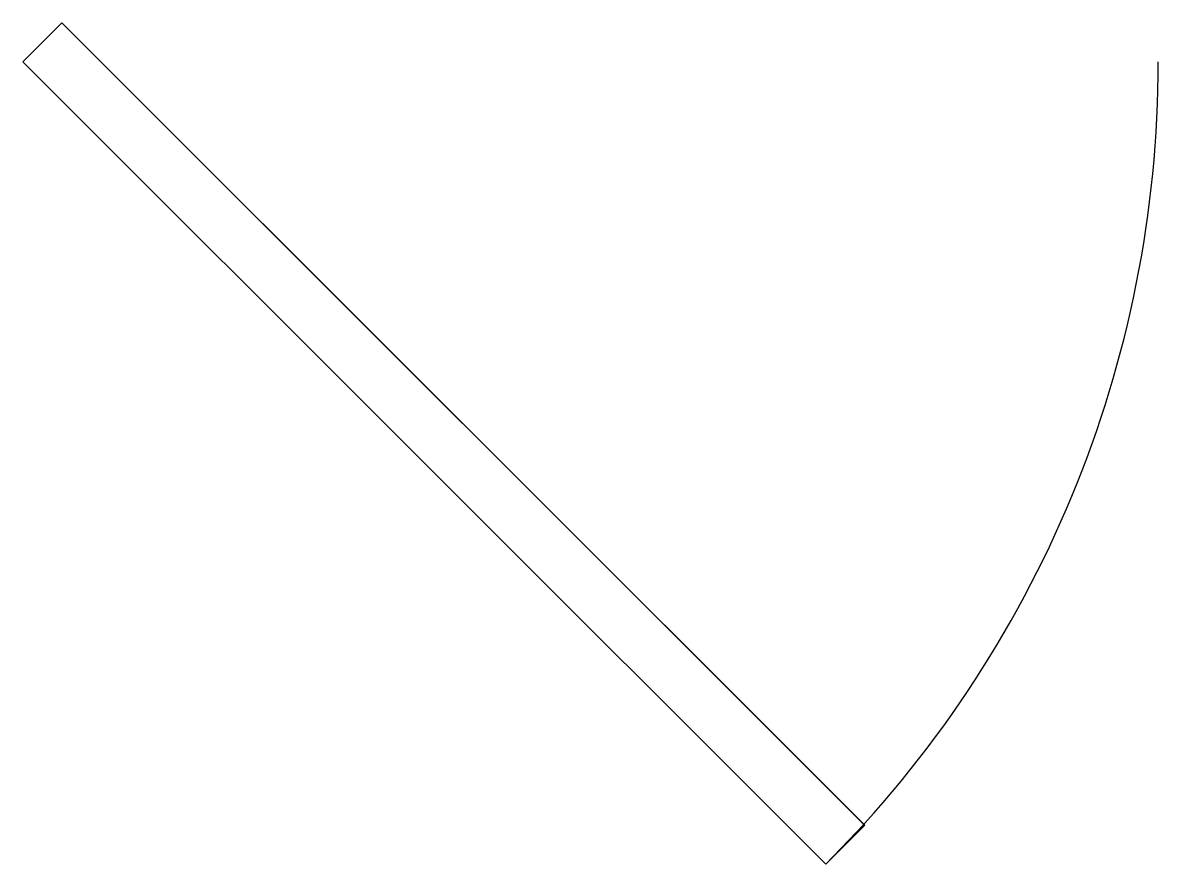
# Model space of a CAD drawing. Extents: x -636 to 264, y 0 to 667.
import ezdxf

# ---------------------------------------------------------------- set-up
doc = ezdxf.new("R2010")
doc.units = 0
doc.header["$LTSCALE"] = 48
doc.layers.add('3D', color=4, linetype='CONTINUOUS')

msp = doc.modelspace()

# ---------------------------------------------------------------- linework, layer by layer
at = {"layer": '3D', "color": 0}
for p, q in [((-636.39, 636.39), (-605.46, 667.33)), ((-605.46, 667.33), (30.18, 31.69)), ((0, 0), (-636.39, 636.39)), ((30.18, 31.69), (0, 0))]:
    msp.add_line(p, q, dxfattribs=at)
msp.add_arc((-636.39, 636.39), 900, 315, 0, dxfattribs=at)
at = {"layer": '3D', "color": 0, "linetype": 'CONTINUOUS'}
for points in [[(-636.39, 636.39), (0, 0), (30.18, 31.69), (-605.46, 667.33)], [(-636.39, 636.39, 900), (0, 0, 900), (30.94, 30.94, 900), (-605.46, 667.33, 900)]]:
    msp.add_3dface(points, dxfattribs=at)

doc.saveas('drawing.dxf')
